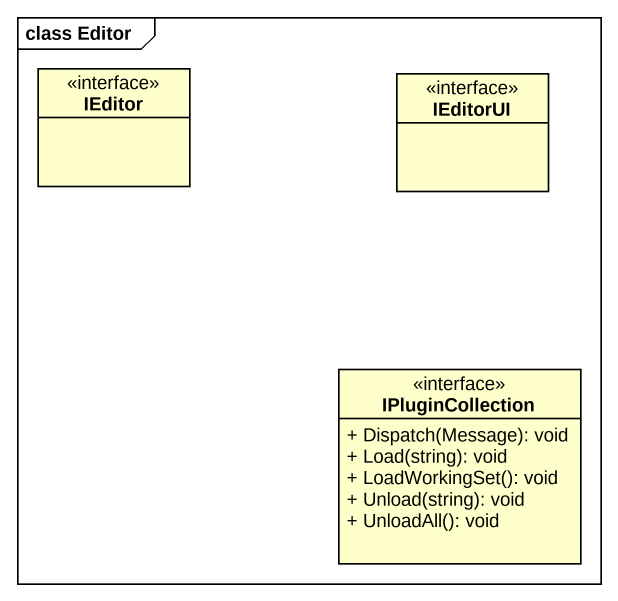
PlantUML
@startuml
mainframe class Editor
hide circle
hide empty members
skinparam classAttributeIconSize 0
class IEditor <<interface>>
class IEditorUI <<interface>>
class IPluginCollection <<interface>> {
  + Dispatch(Message): void
  + Load(string): void
  + LoadWorkingSet(): void
  + Unload(string): void
  + UnloadAll(): void
}
@enduml
